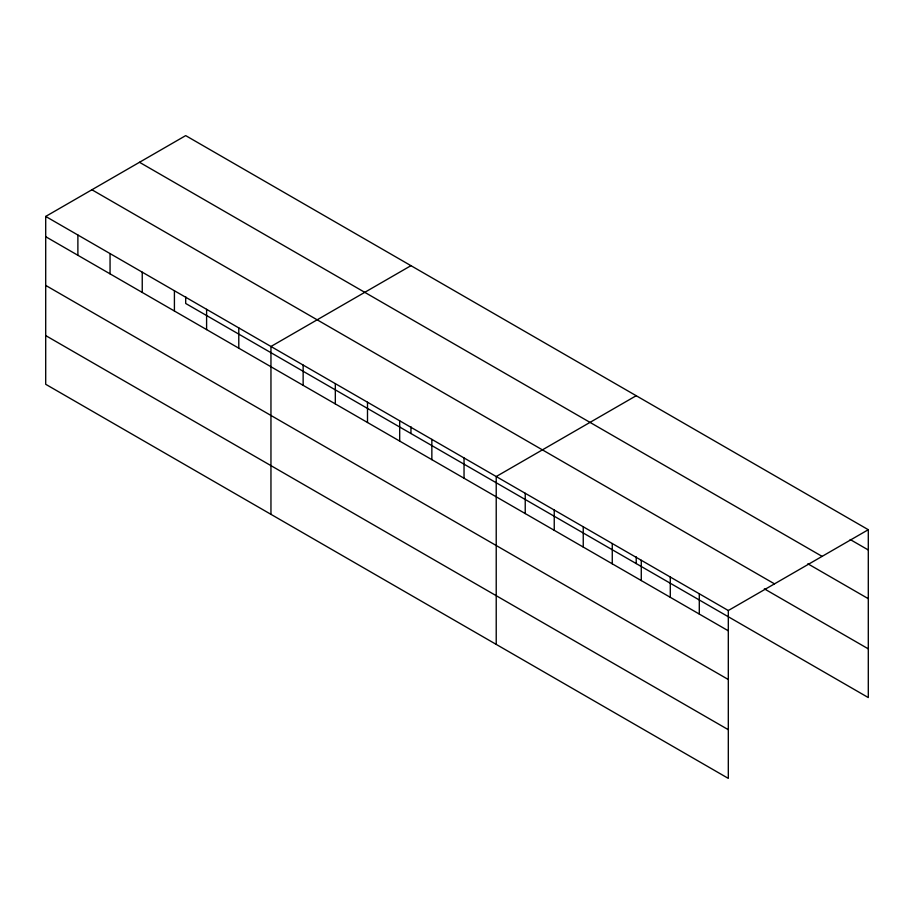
<?xml version="1.0" encoding="UTF-8"?>
<svg xmlns="http://www.w3.org/2000/svg" width="914" height="914" viewBox="0 0 914 914"><rect width="100%" height="100%" fill="white"/><g stroke="black" fill="none" stroke-linecap="round" stroke-linejoin="round"><path stroke-width="1.37" d="M45.7 216.435L728.309 610.529L728.309 778.385L45.7 384.291L45.7 216.435L185.691 135.615L868.3 529.709L868.3 697.565L185.691 303.471L185.691 296.707M410.957 265.666L270.955 346.486L270.955 514.342M636.213 395.716L496.222 476.537L496.222 644.393M728.309 610.529L868.3 529.709M850.169 539.511L868.3 549.977M139.499 162.281L822.097 556.375M807.862 563.789L868.3 598.681M91.903 189.758L774.501 583.863M764.344 588.845L868.3 648.86M45.7 236.703L728.309 630.809M45.7 285.408L728.309 679.513M45.7 335.587L728.309 729.692M699.29 593.78L699.29 614.059M670.282 577.031L670.282 597.31M641.274 560.282L641.274 580.561M636.213 556.809L636.213 563.572M612.266 543.533L612.266 563.812M583.246 526.784L583.246 547.063M554.238 510.035L554.238 530.314M525.23 493.286L525.23 513.565M464.038 457.96L464.038 478.228M431.854 439.383L431.854 459.651M410.957 426.758L410.957 433.522M399.681 420.806L399.681 441.074M367.497 402.229L367.497 422.497M335.324 383.64L335.324 403.919M303.14 365.063L303.14 385.342M238.783 327.909L238.783 348.177M206.598 309.332L206.598 329.6M174.414 290.755L174.414 311.023M142.241 272.178L142.241 292.446M110.057 253.589L110.057 273.869M77.884 235.012L77.884 255.28"/></g></svg>
